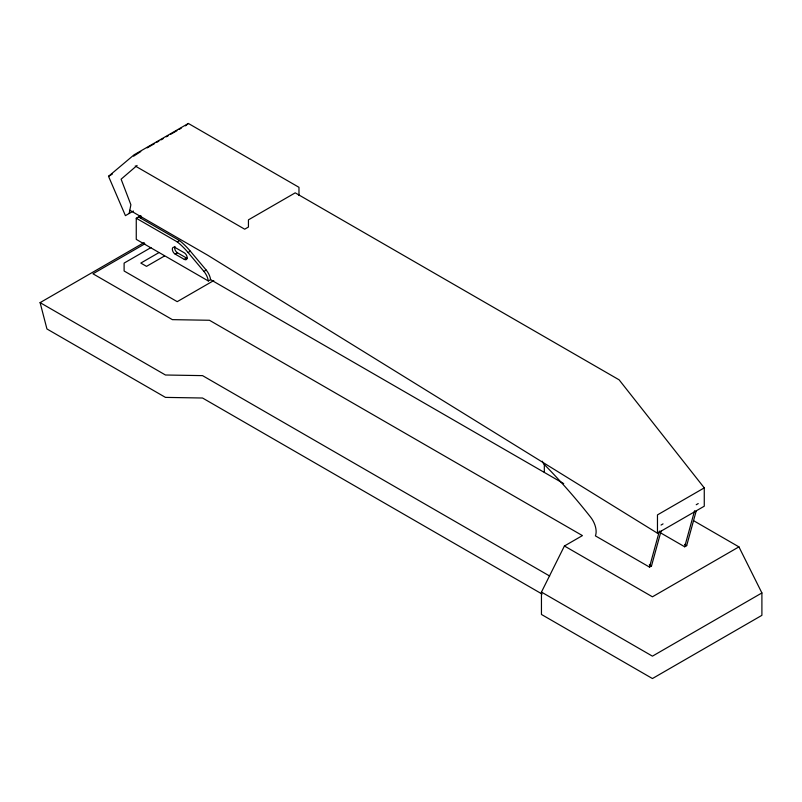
<?xml version="1.0" encoding="UTF-8"?>
<svg xmlns="http://www.w3.org/2000/svg" width="802" height="802" viewBox="0 0 802 802"><rect width="100%" height="100%" fill="white"/><g stroke="black" fill="none" stroke-linecap="round" stroke-linejoin="round"><path stroke-width="1.2" d="M129.162 213.482L130.886 204.761L121.112 179.187L137.092 165.453M542.322 461.2A5.243 3.028 60 0 0 544.408 464.619A409 236.139 60 0 1 590.583 517.11A16.17 9.333 60 0 1 595.405 535.866L649.5 567.094L659.394 531.054M649.5 567.094L651.495 565.951L661.059 531.104M660.888 533.039L684.687 546.784L694.582 510.744M684.687 546.784L686.682 545.631L696.246 510.784M693.85 520.839L738.923 546.874L761.9 592.949L761.9 615.334L652.437 678.542L541.45 614.462L541.45 592.077L564.418 545.992L582.422 535.596L209.462 320.269L172.39 319.647L92.952 273.793L144.841 243.828M133.413 211.026L125.423 215.648L108.531 176.32L134.084 154.806L188.37 123.458L298.976 187.317L298.976 195.518M133.613 156.19L140.781 151.558M185.523 125.854L188.37 123.458M147.167 147.879L154.606 143.578M156.731 142.355L158.866 141.122M160.991 139.899L163.117 138.666M166.305 136.821L168.43 135.598M170.565 134.365L176.941 130.686M179.067 129.453L181.192 128.23M108.531 176.32L112.28 174.164M563.706 483.616L210.595 279.657L208.32 280.971L136.26 239.377L136.26 218.234L140.691 215.678M542.092 594.051L202.535 398.013L165.463 397.391L46.937 328.96L40.1 302.625L144.149 242.555M150.987 247.577L124.109 263.096L124.109 270.996L177.222 301.662L213.783 280.56M136.26 218.234L177.292 241.923L179.578 240.61A53.554 30.917 60 0 1 190.335 251.176L206.194 270.073A12.06 6.967 60 0 1 210.595 279.657M158.716 252.74L140.821 263.076L146.525 266.364L164.42 256.038M175.187 254.124L184.31 259.397A4.03 2.326 60 0 0 187.157 257.743A4.03 2.326 60 0 0 184.31 252.81L175.187 247.547A4.03 2.326 60 0 0 172.34 249.191A4.03 2.326 60 0 0 175.187 254.124L177.473 252.81L186.595 258.074A4.03 2.326 60 0 0 187.327 258.394M177.292 241.923A53.554 30.917 60 0 1 188.059 252.5L190.335 251.176M184.31 259.397L186.595 258.074M188.059 252.5L203.909 271.387L206.194 270.073M704.266 487.877L657.47 514.894L657.47 533.22L704.266 506.202L704.266 487.877L619.124 379.837L295.226 192.841L248.44 219.848L248.44 227.036L244.69 229.192L135.227 165.994M661.048 525.049L663.043 523.896M696.226 504.729L698.221 503.576M738.923 546.874L652.437 596.808L564.418 545.992M761.9 592.949L652.437 656.156L541.45 592.077M129.804 210.244L207.838 255.297L657.47 533.22M138.545 216.921L179.578 240.61M684.517 544.388L686.682 545.631M649.329 564.698L651.495 565.951M549.681 576.047L202.535 375.627L165.463 375.005L40.1 302.625M544.327 463.797L544.327 472.328M140.821 215.878L140.821 218.234M203.909 271.387A12.06 6.967 60 0 1 208.32 280.971M177.473 252.81A4.03 2.326 60 0 1 174.996 246.445"/></g></svg>
